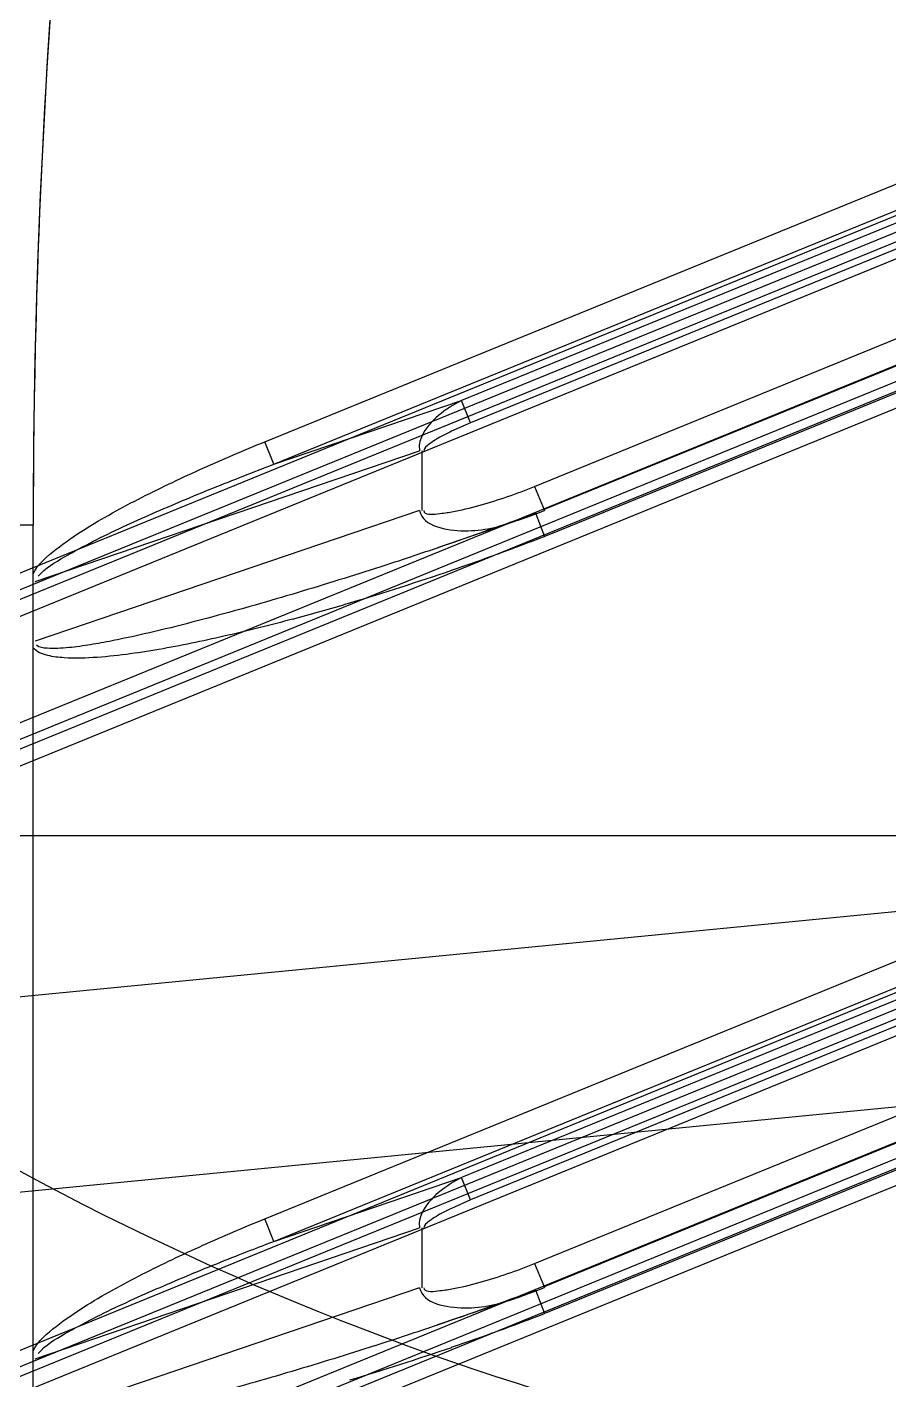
# Model space of a CAD drawing. Header units: millimetres. Extents: x -97344 to -49824, y -57049 to -40247.
# Drawn here: x -64300.32 to -64293.66, y -49603.59 to -49593.15 of the extents above; entities that cross this region are included whole.
import ezdxf

# ---------------------------------------------------------------- set-up
doc = ezdxf.new("R2010")
doc.units = ezdxf.units.MM
doc.header["$LTSCALE"] = 200
for name, color, linetype in [('03___PRT_ALL_CURVES', 7, 'Continuous'), ('DIM', 3, 'Continuous'), ('LAY0001', 7, 'Continuous'), ('LAY0002', 7, 'Continuous')]:
    doc.layers.add(name, color=color, linetype=linetype)

# ---------------------------------------------------------------- blocks, each defined once
blk = doc.blocks.new('23-D1023-B_CURAVLE-PLATE-RIGHT_Absen-PL__364', base_point=(865.652, -91.98))
at = {"color": 7, "linetype": 'Continuous'}
blk.add_line((918.198, 17.02), (907.304, 17.02), dxfattribs=at)
for radius, start, end in [(29.5, 217.5551, 316.9552), (22.5, 237.8343, 296.7498), (30.5, 248.5714, 316.9552)]:
    blk.add_arc((918.75, 34.22), radius, start, end, dxfattribs=at)
blk = doc.blocks.new('Top1', base_point=(668.75, -75.52))
at = {"color": 7, "linetype": 'Continuous'}
for p, q in [((401.226, 15.117), (420.802, 17.02)), ((401.371, 13.624), (420.875, 15.52))]:
    blk.add_line(p, q, dxfattribs=at)
blk.add_blockref('23-D1023-B_CURAVLE-PLATE-RIGHT_Absen-PL__364', (865.652, -91.98))
blk = doc.blocks.new('*U1466')
blk.add_blockref('Top1', (0, -50.114))
blk = doc.blocks.new('*U1467')
at = {"layer": 'DIM', "color": 0, "linetype": 'ByBlock', "lineweight": -2, "transparency": 16777216}
for p in [(5000, 0), (5500, 0)]:
    blk.add_blockref('*U1466', p, dxfattribs=at)
blk = doc.blocks.new('2250')
at = {"layer": '03___PRT_ALL_CURVES', "color": 7, "linetype": 'Continuous'}
blk.add_line((-45098.388, -64438.84), (-45098.388, -64419.739), dxfattribs=at)
blk.add_arc((-45039.388, -64419.739), 59, 173.89532, 180, dxfattribs=at)
at = {"layer": 'LAY0001', "color": 7, "linetype": 'Continuous'}
for p, q in [((-45096.6, -64419.094), (-45087.888, -64415.538)), ((-45096.53, -64419.268), (-45087.817, -64415.711)), ((-45087.959, -64415.867), (-45095.081, -64418.775)), ((-45087.888, -64416.04), (-45095.011, -64418.948)), ((-45094.516, -64419.439), (-45087.965, -64416.764)), ((-45087.961, -64416.972), (-45094.442, -64419.618)), ((-45087.888, -64417.151), (-45094.369, -64419.797)), ((-45096.53, -64419.268), (-45095.081, -64418.775)), ((-45095.011, -64418.948), (-45095.081, -64418.775)), ((-45095.011, -64418.948), (-45095.157, -64419.013)), ((-45098.372, -64420.174), (-45095.404, -64419.164)), ((-45096.53, -64419.268), (-45096.6, -64419.094)), ((-45095.388, -64419.164), (-45095.388, -64419.626)), ((-45094.516, -64419.439), (-45094.44, -64419.624)), ((-45095.404, -64419.626), (-45098.372, -64420.635)), ((-45094.651, -64419.703), (-45095.266, -64419.913)), ((-45094.508, -64419.644), (-45094.506, -64419.65)), ((-45094.506, -64419.65), (-45094.439, -64419.825)), ((-45098.388, -64419.739), (-45099.388, -64419.739)), ((-45098.388, -64420.113), (-45098.388, -64419.739)), ((-45094.369, -64419.797), (-45094.439, -64419.825)), ((-45098.388, -64420.635), (-45098.388, -64420.174)), ((-45098.388, -64426.113), (-45098.388, -64420.685)), ((-45096.6, -64425.094), (-45087.888, -64421.538)), ((-45096.53, -64425.268), (-45087.817, -64421.711)), ((-45087.959, -64421.867), (-45095.081, -64424.775)), ((-45087.888, -64422.04), (-45095.011, -64424.948)), ((-45094.516, -64425.439), (-45087.965, -64422.764)), ((-45087.961, -64422.972), (-45094.442, -64425.618)), ((-45087.888, -64423.151), (-45094.369, -64425.797)), ((-45096.53, -64425.268), (-45095.081, -64424.775)), ((-45095.011, -64424.948), (-45095.081, -64424.775)), ((-45095.011, -64424.948), (-45095.157, -64425.013)), ((-45096.53, -64425.268), (-45096.6, -64425.094)), ((-45098.372, -64426.174), (-45095.404, -64425.164)), ((-45095.388, -64425.164), (-45095.388, -64425.626)), ((-45094.516, -64425.439), (-45094.44, -64425.624)), ((-45095.404, -64425.626), (-45098.372, -64426.635)), ((-45094.508, -64425.644), (-45094.506, -64425.65)), ((-45094.506, -64425.65), (-45094.439, -64425.825)), ((-45094.651, -64425.703), (-45095.266, -64425.913)), ((-45094.369, -64425.797), (-45094.439, -64425.825)), ((-45098.388, -64426.635), (-45098.388, -64426.174))]:
    blk.add_line(p, q, dxfattribs=at)
for points in [[(-45094.651, -64419.703), (-45094.576, -64419.676), (-45094.498, -64419.647), (-45094.44, -64419.624)], [(-45094.651, -64425.703), (-45094.576, -64425.676), (-45094.498, -64425.647), (-45094.44, -64425.624)]]:
    blk.add_lwpolyline(points, dxfattribs=at)
for centre, radius, start, end in [((-45039.388, -64419.739), 59, 174.98869, 180), ((-45105.746, -64389.088), 32.557, 288.777, 290.1922), ((-45105.967, -64388.464), 33.219, 287.9206, 288.7914), ((-45101.602, -64401.267), 19.892, 288.9039, 291.1057), ((-45101.654, -64401.151), 20.019, 286.5734, 288.9388), ((-45100.966, -64403.464), 17.606, 285.0774, 286.5741), ((-45105.746, -64395.088), 32.557, 288.777, 290.1922), ((-45101.602, -64407.267), 19.892, 288.9039, 291.1057), ((-45105.967, -64394.464), 33.219, 287.9206, 288.7914), ((-45101.654, -64407.151), 20.019, 286.5734, 288.9388)]:
    blk.add_arc(centre, radius, start, end, dxfattribs=at)
for points in [[(-45095.081, -64418.775), (-45095.203, -64418.841), (-45095.331, -64418.928), (-45095.388, -64419.053)], [(-45095.388, -64419.053), (-45095.404, -64419.087), (-45095.412, -64419.127), (-45095.404, -64419.164)], [(-45095.081, -64424.775), (-45095.203, -64424.841), (-45095.331, -64424.928), (-45095.388, -64425.053)], [(-45095.388, -64425.053), (-45095.404, -64425.087), (-45095.412, -64425.127), (-45095.404, -64425.164)]]:
    blk.add_open_spline(points, degree=3, dxfattribs=at)
for points, knots in [([(-45095.157, -64419.013), (-45095.197, -64419.032), (-45095.259, -64419.062), (-45095.327, -64419.11), (-45095.371, -64419.142), (-45095.371, -64419.164)], [0, 0, 0, 0, 0.501284, 0.749172, 1, 1, 1, 1]), ([(-45098.388, -64420.113), (-45098.349, -64420.036), (-45098.212, -64419.919), (-45097.93, -64419.725), (-45097.548, -64419.518), (-45097.079, -64419.295), (-45096.761, -64419.16), (-45096.6, -64419.094)], [0, 0, 0, 0, 0.124331, 0.249397, 0.499553, 0.749771, 1, 1, 1, 1]), ([(-45098.349, -64420.133), (-45098.294, -64420.069), (-45098.145, -64419.981), (-45097.851, -64419.821), (-45097.467, -64419.646), (-45097.001, -64419.45), (-45096.687, -64419.328), (-45096.53, -64419.268)], [0, 0, 0, 0, 0.124662, 0.249704, 0.499789, 0.749893, 1, 1, 1, 1]), ([(-45095.371, -64419.626), (-45095.371, -64419.662), (-45095.249, -64419.649), (-45095.127, -64419.633), (-45094.934, -64419.585), (-45094.725, -64419.519), (-45094.584, -64419.467), (-45094.516, -64419.439)], [0, 0, 0, 0, 0.121276, 0.246967, 0.497909, 0.748954, 1, 1, 1, 1]), ([(-45095.404, -64419.626), (-45095.376, -64419.749), (-45095.018, -64419.813), (-45094.792, -64419.751), (-45094.666, -64419.708)], [0, 0, 0, 0, 0.487505, 1, 1, 1, 1]), ([(-45095.746, -64420.072), (-45095.96, -64420.141), (-45096.39, -64420.275), (-45096.931, -64420.429), (-45097.367, -64420.541), (-45097.641, -64420.604), (-45097.862, -64420.648), (-45098.028, -64420.675), (-45098.17, -64420.691), (-45098.279, -64420.69), (-45098.341, -64420.684), (-45098.362, -64420.665)], [0, 0, 0, 0, 0.250056, 0.500108, 0.625138, 0.750165, 0.81268, 0.875195, 0.937693, 0.968896, 1, 1, 1, 1]), ([(-45096.386, -64420.464), (-45096.551, -64420.508), (-45096.883, -64420.592), (-45097.301, -64420.68), (-45097.638, -64420.734), (-45097.892, -64420.762), (-45098.108, -64420.769), (-45098.274, -64420.75), (-45098.362, -64420.718), (-45098.388, -64420.685)], [0, 0, 0, 0, 0.250223, 0.500431, 0.625541, 0.750638, 0.87567, 0.938162, 1, 1, 1, 1]), ([(-45095.157, -64425.013), (-45095.197, -64425.032), (-45095.259, -64425.062), (-45095.327, -64425.11), (-45095.371, -64425.142), (-45095.371, -64425.164)], [0, 0, 0, 0, 0.501284, 0.749172, 1, 1, 1, 1]), ([(-45098.388, -64426.113), (-45098.349, -64426.036), (-45098.212, -64425.919), (-45097.93, -64425.725), (-45097.548, -64425.518), (-45097.079, -64425.295), (-45096.761, -64425.16), (-45096.6, -64425.094)], [0, 0, 0, 0, 0.124331, 0.249397, 0.499553, 0.749771, 1, 1, 1, 1]), ([(-45098.349, -64426.133), (-45098.294, -64426.069), (-45098.145, -64425.981), (-45097.851, -64425.821), (-45097.467, -64425.646), (-45097.001, -64425.45), (-45096.687, -64425.328), (-45096.53, -64425.268)], [0, 0, 0, 0, 0.124662, 0.249704, 0.499789, 0.749893, 1, 1, 1, 1]), ([(-45095.371, -64425.626), (-45095.371, -64425.662), (-45095.249, -64425.649), (-45095.127, -64425.633), (-45094.934, -64425.585), (-45094.725, -64425.519), (-45094.584, -64425.467), (-45094.516, -64425.439)], [0, 0, 0, 0, 0.121276, 0.246967, 0.497909, 0.748954, 1, 1, 1, 1]), ([(-45095.404, -64425.626), (-45095.376, -64425.749), (-45095.018, -64425.813), (-45094.792, -64425.751), (-45094.666, -64425.708)], [0, 0, 0, 0, 0.487505, 1, 1, 1, 1]), ([(-45095.746, -64426.072), (-45095.96, -64426.141), (-45096.39, -64426.275), (-45096.931, -64426.429), (-45097.367, -64426.541), (-45097.641, -64426.604), (-45097.862, -64426.648), (-45098.028, -64426.675), (-45098.17, -64426.691), (-45098.279, -64426.69), (-45098.341, -64426.684), (-45098.362, -64426.665)], [0, 0, 0, 0, 0.250056, 0.500108, 0.625138, 0.750165, 0.81268, 0.875195, 0.937693, 0.968896, 1, 1, 1, 1])]:
    blk.add_open_spline(points, degree=3, knots=knots, dxfattribs=at)
at = {"layer": 'LAY0002', "color": 7, "linetype": 'Continuous'}
for p, q in [((-45099.467, -64420.507), (-45088.165, -64415.893)), ((-45099.154, -64420.507), (-45087.852, -64415.893)), ((-45099.472, -64420.711), (-45088.17, -64416.097)), ((-45099.149, -64420.711), (-45087.846, -64416.097)), ((-45099.467, -64421.662), (-45088.165, -64417.047)), ((-45099.154, -64421.662), (-45087.852, -64417.047)), ((-45099.472, -64421.866), (-45088.17, -64417.251)), ((-45099.149, -64421.866), (-45087.846, -64417.251)), ((-45099.467, -64426.507), (-45088.165, -64421.893)), ((-45099.154, -64426.507), (-45087.852, -64421.893)), ((-45099.472, -64426.711), (-45088.17, -64422.097)), ((-45099.149, -64426.711), (-45087.846, -64422.097)), ((-45099.467, -64427.662), (-45088.165, -64423.047)), ((-45099.154, -64427.662), (-45087.852, -64423.047)), ((-45099.472, -64427.866), (-45088.17, -64423.251)), ((-45099.149, -64427.866), (-45087.846, -64423.251))]:
    blk.add_line(p, q, dxfattribs=at)
blk = doc.blocks.new('*U1488')
at = {"layer": 'DIM', "color": 3}
blk.add_blockref('2250', (45347.11, 64440.647), dxfattribs=at)
blk = doc.blocks.new('*U1489')
at = {"layer": 'DIM', "color": 0, "linetype": 'ByBlock', "lineweight": -2, "transparency": 16777216}
blk.add_blockref('*U1488', (5000, 0), dxfattribs=at)

msp = doc.modelspace()

# ---------------------------------------------------------------- block references
at = {"layer": 'DIM', "color": 3}
for name, p in [('*U1467', (-69539.665, -49641.82)), ('*U1489', (-69548.994, -49617.903))]:
    msp.add_blockref(name, p, dxfattribs=at)

doc.saveas('drawing.dxf')
